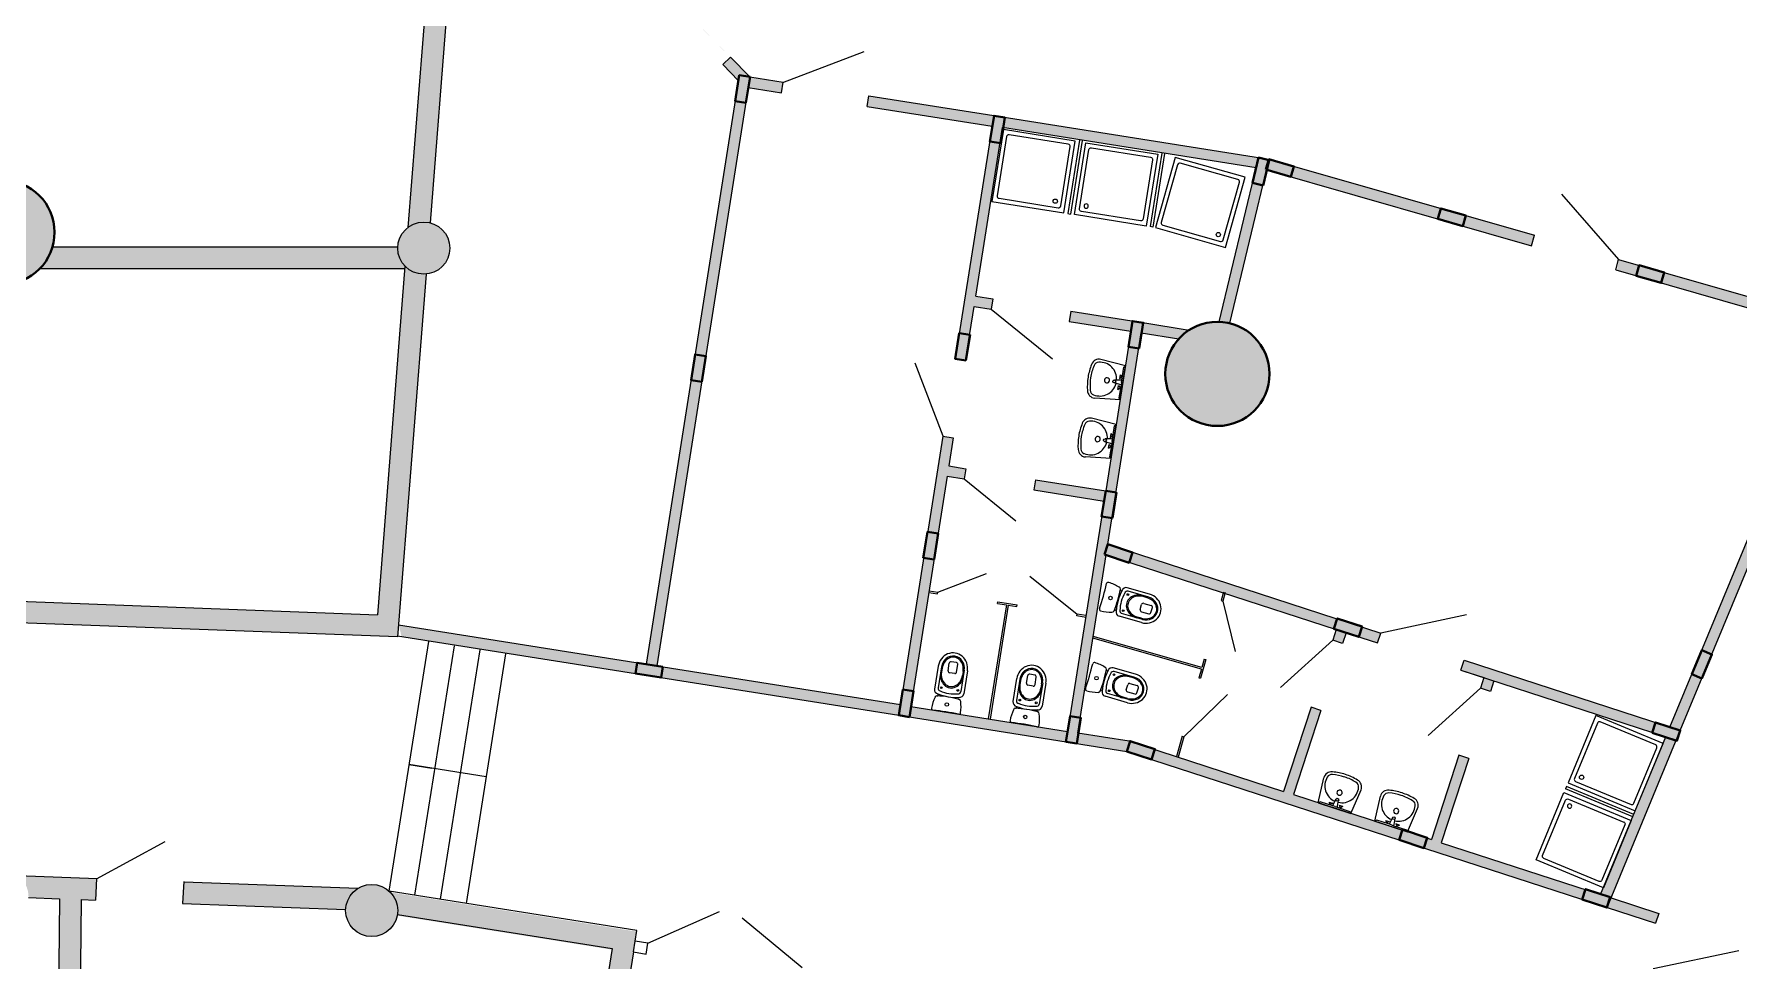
# Model space of a CAD drawing. Header units: millimetres. Extents: x 72919 to 485785, y -53256 to 338519.
# Drawn here: x 336949 to 356589, y 231517 to 242187 of the extents above; entities that cross this region are included whole.
import ezdxf

# ---------------------------------------------------------------- set-up
doc = ezdxf.new("R2010")
doc.units = ezdxf.units.MM
doc.linetypes.add('CONTI', pattern=[0])
for name, color, linetype, lineweight in [('door', 177, 'Continuous', 9), ('equipments', 137, 'CONTI', 20), ('gr', 251, 'Continuous', 40), ('stairs', 4, 'Continuous', 5), ('wall', 5, 'Continuous', 40)]:
    doc.layers.add(name, color=color, linetype=linetype, lineweight=lineweight)

# ---------------------------------------------------------------- blocks, each defined once
blk = doc.blocks.new('Колонна ∅1200')
at = {"lineweight": 9, "ltscale": 400, "true_color": 0x000000}
h = blk.add_hatch(color=18, dxfattribs=at)
h.dxf.hatch_style = 1
edge = h.paths.add_edge_path()
edge.add_arc((0, 0), 600, 0, 360)
at = {"color": 18, "ltscale": 400, "true_color": 0x000000}
blk.add_circle((0, 0), 600, dxfattribs=at)
blk = doc.blocks.new('цукенгш')
at = {"layer": 'equipments'}
for p, q in [((-371910, -1780247), (-371910, -1780840)), ((-371295, -1780226), (-371888, -1780226)), ((-371274, -1780840), (-371274, -1780247)), ((-371888, -1780861), (-371295, -1780861))]:
    blk.add_line(p, q, dxfattribs=at)
blk.add_lwpolyline([(-371952, -1780184), (-371952, -1780904), (-371232, -1780904), (-371232, -1780184)], close=True, dxfattribs=at)
blk.add_circle((-371334, -1780802), 21.2, dxfattribs=at)
for centre, start, end in [((-371888, -1780247), 90.0001, 180.0001), ((-371295, -1780247), 0.0001, 90.0001), ((-371888, -1780840), 180.0001, 270.0001), ((-371295, -1780840), 270.0001, 0.0001)]:
    blk.add_arc(centre, 21.2, start, end, dxfattribs=at)
blk = doc.blocks.new('пренпее')
at = {"layer": 'equipments'}
for p, q in [((-370214, -1782523), (-370482, -1782523)), ((-370214, -1782561), (-370462, -1782561)), ((-370229, -1782571), (-370278, -1782571)), ((-370269, -1782724), (-370269, -1782664)), ((-370249, -1782644), (-370160, -1782644)), ((-370141, -1782724), (-370140, -1782664)), ((-370214, -1782864), (-370483, -1782864)), ((-370214, -1782827), (-370463, -1782826)), ((-370229, -1782817), (-370278, -1782817)), ((-370249, -1782744), (-370161, -1782744))]:
    blk.add_line(p, q, dxfattribs=at)
for centre, radius in [((-370635, -1782690), 20), ((-370453, -1782597), 10), ((-370454, -1782790), 10)]:
    blk.add_circle(centre, radius, dxfattribs=at)
for centre, radius, start, end in [((-373897, -1782689), 3177, 357.2325, 2.6453), ((-370703, -1782543), 20, 89.9389, 179.9389), ((-370721, -1783066), 543, 74.2418, 88.1438), ((-370577, -1782566), 23.8, 8.4054, 81.4725), ((-371863, -1782691), 1316, 354.2712, 5.6067), ((-370541, -1782564), 12.3, 173.1661, 332.2117), ((-369976, -1782694), 568, 167.4216, 192.454), ((-370482, -1782571), 47.9, 89.9389, 179.1236), ((-370097, -1782694), 408, 165.0277, 194.8502), ((-370462, -1782591), 30, 89.9389, 179.9389), ((-370249, -1782664), 20, 89.9389, 179.9389), ((-370160, -1782664), 20, 359.9389, 89.9389), ((-370704, -1782843), 20, 179.9389, 269.9389), ((-370720, -1782320), 543, 271.7341, 285.6361), ((-370577, -1782819), 23.8, 278.4054, 351.4725), ((-370542, -1782821), 12.2, 24.5514, 187.3037), ((-370483, -1782816), 47.9, 179.9389, 269.9389), ((-370463, -1782796), 30, 179.9389, 269.9389), ((-370249, -1782724), 20, 179.9389, 269.9389), ((-370161, -1782724), 20, 269.9389, 359.9389)]:
    blk.add_arc(centre, radius, start, end, dxfattribs=at)
for centre, major_axis, ratio, start_param, end_param in [((-370282, -1782694), (158, 0), 0.838996, 1.570796, 4.712389), ((-370278, -1782694), (146, 0), 0.838114, 1.570796, 4.712389), ((-370229, -1782694), (146, 0), 0.838114, 4.712389, 7.853982), ((-370214, -1782694), (180, 0), 0.945693, 4.712389, 7.853982), ((-370214, -1782694), (143, 0), 0.925942, -1.570796, 1.570796)]:
    blk.add_ellipse(centre, major_axis=major_axis, ratio=ratio, start_param=start_param, end_param=end_param, dxfattribs=at)
blk = doc.blocks.new('ваааа')
at = {"layer": 'equipments'}
for p, q in [((-369642, -1782120), (-369672, -1782444)), ((-369201, -1782120), (-369642, -1782120)), ((-369621, -1782139), (-369642, -1782120)), ((-369450, -1782139), (-369621, -1782139)), ((-369518, -1782170), (-369493, -1782145)), ((-369518, -1782170), (-369468, -1782170)), ((-369468, -1782170), (-369493, -1782145)), ((-369450, -1782139), (-369450, -1782154)), ((-369421, -1782139), (-369450, -1782139)), ((-369450, -1782154), (-369439, -1782231)), ((-369421, -1782139), (-369393, -1782139)), ((-369393, -1782154), (-369402, -1782231)), ((-369393, -1782139), (-369221, -1782139)), ((-369393, -1782139), (-369393, -1782154)), ((-369378, -1782170), (-369353, -1782145)), ((-369328, -1782170), (-369378, -1782170)), ((-369328, -1782170), (-369353, -1782145)), ((-369221, -1782139), (-369201, -1782120)), ((-369201, -1782120), (-369171, -1782444))]:
    blk.add_line(p, q, dxfattribs=at)
blk.add_circle((-369421, -1782231), 18.6, dxfattribs=at)
for centre, radius, start, end in [((-369425, -1782416), 213, 94.8865, 193.5636), ((-369418, -1782416), 213, 346.4205, 84.8429), ((-369421, -1782326), 33.3, 89.9999, 269.9999), ((-369421, -1782326), 33.3, 269.9999, 89.9999), ((-369572, -1782453), 100, 174.8668, 259.4494), ((-369568, -1782454), 65, 190.4709, 259.3154), ((-369421, -1781831), 740, 256.7936, 269.992), ((-369418, -1781846), 691, 256.4574, 269.7643), ((-369424, -1781846), 691, 270.2355, 283.5424), ((-369421, -1781831), 740, 270.0079, 283.2062), ((-369274, -1782454), 65, 280.6844, 349.5289), ((-369271, -1782453), 100, 280.5504, 5.133)]:
    blk.add_arc(centre, radius, start, end, dxfattribs=at)
blk = doc.blocks.new('сердечник для 125')
at = {"lineweight": 40, "ltscale": 200, "true_color": 0x000000}
h = blk.add_hatch(color=18, dxfattribs=at)
h.dxf.hatch_style = 1
h.paths.add_polyline_path([(-779283, 728683), (-779583, 728683), (-779583, 728558), (-779283, 728558)])
at = {"color": 18, "lineweight": 40, "true_color": 0x000000}
blk.add_lwpolyline([(-779283, 728683), (-779583, 728683), (-779583, 728558), (-779283, 728558)], close=True, dxfattribs=at)
at = {"ltscale": 0.740741}
for points in [[(-779408, 728682), (-779408, 728683)], [(-779283, 728558), (-779283, 728558)]]:
    blk.add_lwpolyline(points, dxfattribs=at)
blk = doc.blocks.new('Откосы  по обваловке')
at = {"layer": 'gr', "lineweight": 18, "flags": 128}
blk.add_lwpolyline([(35191.917, 32879.755), (35206.789, 32834.274), (35208.505, 32829.014), (35209.399, 32825.975, -0.169619), (35205.761, 32774.107, -0.169619)], format="xyb", dxfattribs=at)

msp = doc.modelspace()

# ---------------------------------------------------------------- hatches: boundary and pattern name
at = {"ltscale": 500, "true_color": 0x000000}
h = msp.add_hatch(color=18, dxfattribs=at)
h.dxf.hatch_style = 1
edge = h.paths.add_edge_path()
edge.add_line((316735.43379, 245604.99944), (316735.43379, 245249.90421))
edge.add_line((316735.43379, 245249.90421), (316235.79482, 245249.90421))
edge.add_line((316235.79482, 245249.90421), (316235.79482, 244999.99944))
edge.add_line((316235.79482, 244999.99944), (336810.43379, 244999.99944))
edge.add_arc((336810.43379, 180914.99944), 64085, 85.6788121168, 90, ccw=False)
edge.add_line((341639.07698, 244817.82747), (341256.89636, 239961.76227))
edge.add_arc((341438.73584, 239723.15296), 300, 75.905931782, 127.31031473, ccw=False)
edge.add_line((341511.79022, 240014.12213), (342065.58528, 247050.75548))
edge.add_line((342065.58528, 247050.75548), (341822.02047, 247142.34489))
edge.add_line((341822.02047, 247142.34489), (341658.69185, 245067.05801))
edge.add_arc((336810.43379, 180914.99944), 64335, 85.6781172668, 89.9999999998)
edge.add_line((336810.43379, 245249.99944), (336710.43379, 245249.99944))
edge.add_line((336710.43379, 245249.99944), (336710.43379, 245399.99944))
edge.add_line((336710.43379, 245399.99944), (336460.43379, 245399.99944))
edge.add_line((336460.43379, 245399.99944), (336460.43379, 245249.99944))
edge.add_line((336460.43379, 245249.99944), (333135.43379, 245249.99944))
edge.add_line((333135.43379, 245249.99944), (333135.43379, 245399.99944))
edge.add_line((333135.43379, 245399.99944), (332885.43379, 245399.99944))
edge.add_line((332885.43379, 245399.99944), (332885.43379, 245249.99944))
edge.add_line((332885.43379, 245249.99944), (329560.43379, 245249.99944))
edge.add_line((329560.43379, 245249.99944), (329560.43379, 245399.99944))
edge.add_line((329560.43379, 245399.99944), (329310.43379, 245399.99944))
edge.add_line((329310.43379, 245399.99944), (329310.43379, 245249.99944))
edge.add_line((329310.43379, 245249.99944), (325515.43379, 245249.99944))
edge.add_line((325515.43379, 245249.99944), (325515.43379, 247554.99944))
edge.add_line((325515.43379, 247554.99944), (328260.43379, 247554.99944))
edge.add_line((328260.43379, 247554.99944), (328394.60255, 247804.99944))
edge.add_line((328394.60255, 247804.99944), (321885.43379, 247804.99944))
edge.add_line((321885.43379, 247804.99944), (321885.43379, 247554.99944))
edge.add_line((321885.43379, 247554.99944), (325265.43379, 247554.99944))
edge.add_line((325265.43379, 247554.99944), (325265.43379, 245249.99944))
edge.add_line((325265.43379, 245249.99944), (321410.43379, 245249.99944))
edge.add_line((321410.43379, 245249.99944), (321410.43379, 245399.99944))
edge.add_line((321410.43379, 245399.99944), (321160.43379, 245399.99944))
edge.add_line((321160.43379, 245399.99944), (321160.43379, 245249.99944))
edge.add_line((321160.43379, 245249.99944), (316985.43379, 245249.99944))
edge.add_line((316985.43379, 245249.99944), (316985.43379, 245604.99944))
edge.add_line((316985.43379, 245604.99944), (316735.43379, 245604.99944))
h.paths.add_polyline_path([(329476.26502, 247804.99944), (329610.43379, 247554.99944), (332885.43379, 247554.99944), (332885.43379, 246409.99944), (333135.43379, 246409.99944), (333135.43379, 247554.99944), (335985.43379, 247554.99944), (335985.43379, 247804.99944)])
h = msp.add_hatch(color=18, dxfattribs=at)
h.dxf.hatch_style = 1
h.paths.add_polyline_path([(352905.13384, 245384.05532), (353058.44832, 245286.93563), (352079.07235, 243740.87926), (352594.06055, 243414.65114), (352726.819, 243620.72371), (352435.2321, 243808.71249), (353270.42026, 245154.38366), (353585.97663, 244954.33993), (353721.37245, 245164.50633), (352966.68376, 245640.42919)])
edge = h.paths.add_edge_path()
edge.add_line((354603.16618, 244299.03435), (354738.562, 244509.20074))
edge.add_arc((297440.59503, 156228.28714), 105245.31688, 48.9683242121, 57.0147604278, ccw=False)
edge.add_line((366531.6373, 235619.75144), (366366.35508, 235432.17176))
edge.add_line((366366.35508, 235432.17176), (365529.10444, 236142.58616))
edge.add_line((365529.10444, 236142.58616), (364042.13368, 233210.12323))
edge.add_line((364042.13368, 233210.12323), (363819.38244, 233323.62164))
edge.add_line((363819.38244, 233323.62164), (365340.81706, 236309.57945))
edge.add_arc((285987.5293, 140949.82109), 124058.16294, 50.2345843008, 56.1187944759)
edge.add_line((355146.58247, 243942.31187), (354166.47976, 242395.10828))
edge.add_line((354166.47976, 242395.10828), (353608.27223, 242754.72317))
edge.add_line((353608.27223, 242754.72317), (353743.85834, 242965.02898))
edge.add_line((353743.85834, 242965.02898), (354090.14311, 242741.77596))
edge.add_line((354090.14311, 242741.77596), (354937.80859, 244079.91233))
edge.add_line((354937.80859, 244079.91233), (354603.16618, 244299.03435))
h = msp.add_hatch(color=18, dxfattribs=at)
h.dxf.hatch_style = 1
h.paths.add_polyline_path([(343995.68946, 242735.3116), (344183.87505, 242551.22377), (344269.79234, 242634.99857), (344970.17104, 241921.22018), (344881.99845, 241835.24632), (345063.3631, 241648.20074), (343999.39787, 234931.25988), (344122.85891, 234911.70557), (345177.46718, 241569.57485), (345557.8377, 241509.33008), (345577.39201, 241632.79112), (345193.7231, 241693.55831), (344064.75345, 242847.35201)])
h = msp.add_hatch(color=18, dxfattribs=at)
h.dxf.hatch_style = 1
h.paths.add_polyline_path([(346569.19854, 241476.61919), (346545.67349, 241353.78705), (347248.73526, 241242.43301), (347333.6143, 241228.98949), (347985.04323, 241125.88203), (348004.58794, 241249.27013), (347268.28957, 241365.89405)])
h = msp.add_hatch(color=18, dxfattribs=at)
h.dxf.hatch_style = 1
h.paths.add_polyline_path([(348004.58883, 241249.2757), (347560.92152, 238448.35045), (347679.44383, 238429.57648), (347777.92976, 239051.33004), (347975.53565, 239020.03235), (347994.30778, 239138.55495), (347796.70372, 239169.85235), (348104.33746, 241111.98126)])
h = msp.add_hatch(color=18, dxfattribs=at)
h.dxf.hatch_style = 1
h.paths.add_polyline_path([(348004.58883, 241249.2757), (348104.33746, 241111.98126), (351027.87394, 240648.93857), (351174.8631, 240747.15359)])
h = msp.add_hatch(color=18, dxfattribs=at)
h.dxf.hatch_style = 1
edge = h.paths.add_edge_path()
edge.add_line((351027.87394, 240648.93857), (350601.92869, 238874.74893))
edge.add_arc((350581.3758, 238275.10105), 600, 76.5, 88.036959033, ccw=False)
edge.add_line((350721.44302, 238858.523), (351174.8631, 240747.15359))
edge.add_line((351174.8631, 240747.15359), (351027.87394, 240648.93857))
h = msp.add_hatch(color=18, dxfattribs=at)
h.dxf.hatch_style = 1
h.paths.add_polyline_path([(351178.83385, 240746.52468), (351155.3088, 240623.69254), (351659.89248, 240478.22282), (352054.88485, 240365.10246), (354198.74366, 239751.13094), (354233.15844, 239871.30008), (352109.4226, 240479.50866)])
h = msp.add_hatch(color=18, dxfattribs=at)
h.dxf.hatch_style = 1
edge = h.paths.add_edge_path()
edge.add_arc((341438.73584, 239723.15296), 300, 0, 360)
h = msp.add_hatch(color=18, dxfattribs=at)
h.dxf.hatch_style = 1
edge = h.paths.add_edge_path()
edge.add_line((341219.38686, 239485.15879), (337013.37211, 239485.15879))
edge.add_line((337013.37211, 239485.15879), (337157.7605, 239724.88246))
edge.add_line((337157.7605, 239724.88246), (336019.56408, 239705.52143))
edge.add_line((336019.56408, 239705.52143), (336157.05848, 239485.15879))
edge.add_line((336157.05848, 239485.15879), (333055.09935, 239485.15879))
edge.add_line((333055.09935, 239485.15879), (333055.09935, 239485.15552))
edge.add_line((333055.09935, 239485.15552), (332675.09935, 239485.15552))
edge.add_line((332675.09935, 239485.15552), (332675.09935, 239485.15879))
edge.add_line((332675.09935, 239485.15879), (326305.62698, 239485.15879))
edge.add_line((326305.62698, 239485.15879), (326305.62698, 235665.00271))
edge.add_line((326305.62698, 235665.00271), (329645.89793, 235665.00271))
edge.add_line((329645.89793, 235665.00271), (330025.89793, 235665.00271))
edge.add_line((330025.89793, 235665.00271), (333311.30348, 235665.00271))
edge.add_line((333311.30348, 235665.00271), (333311.30348, 235415.00271))
edge.add_line((333311.30348, 235415.00271), (330025.89793, 235415.00271))
edge.add_line((330025.89793, 235415.00271), (330025.89793, 235414.99944))
edge.add_line((330025.89793, 235414.99944), (329645.89793, 235414.99944))
edge.add_line((329645.89793, 235414.99944), (329645.89793, 235415.00271))
edge.add_line((329645.89793, 235415.00271), (325830.43392, 235415.00271))
edge.add_line((325830.43392, 235415.00271), (325830.43365, 235665.00271))
edge.add_line((325830.43365, 235665.00271), (326055.62698, 235665.00271))
edge.add_line((326055.62698, 235665.00271), (326055.62698, 239735.15879))
edge.add_line((326055.62698, 239735.15879), (328319.83533, 239735.15879))
edge.add_arc((328560.43531, 239914.35604), 300, 216.678492675, 323.321507325)
edge.add_line((328801.03528, 239735.15879), (329069.83533, 239735.15879))
edge.add_arc((329310.43531, 239914.35604), 300, 216.678492675, 323.321507325)
edge.add_line((329551.03528, 239735.15879), (332675.09935, 239735.15879))
edge.add_line((332675.09935, 239735.15879), (332675.09935, 239735.15552))
edge.add_line((332675.09935, 239735.15552), (333055.09935, 239735.15552))
edge.add_line((333055.09935, 239735.15552), (333055.09935, 239735.15879))
edge.add_line((333055.09935, 239735.15879), (336009.90156, 239735.15879))
edge.add_line((336009.90156, 239735.15879), (337160.89373, 239735.15879))
edge.add_line((337160.89373, 239735.15879), (341139.16454, 239735.15879))
edge.add_arc((341437.62588, 239722.47707), 298.73065, 177.566945963, 223.742999629)
edge.add_line((341221.80839, 239515.92729), (341219.38686, 239485.15879))
h = msp.add_hatch(color=18, dxfattribs=at)
h.dxf.hatch_style = 1
h.paths.add_polyline_path([(334311.30348, 235665.00271), (334311.30348, 235415.00271), (336775.41354, 235415.00271), (341136.82654, 235249.75678), (341155.97095, 235493.00954), (336775.41354, 235658.19629)])
edge = h.paths.add_edge_path()
edge.add_line((340905.93993, 235502.43798), (341221.80839, 239515.92729))
edge.add_arc((341438.73584, 239723.15296), 300, 223.689685275, 275.094068223)
edge.add_line((341465.3732, 239424.33788), (341155.97095, 235493.00954))
edge.add_line((341155.97095, 235493.00954), (340905.93993, 235502.43798))
h = msp.add_hatch(color=18, dxfattribs=at)
h.dxf.hatch_style = 1
h.paths.add_polyline_path([(355207.9759, 239592.6341), (355184.45084, 239469.80196), (355689.03453, 239324.33223), (356084.0269, 239211.21188), (357678.17947, 238754.66862), (357726.3262, 238870.90512), (356138.56465, 239325.61808)])
h = msp.add_hatch(color=18, dxfattribs=at)
h.dxf.hatch_style = 1
h.paths.add_polyline_path([(357800.30232, 239049.49926), (355795.10324, 234208.52044), (355848.5458, 234191.1559), (355914.35291, 234169.77387), (357915.78726, 239001.66383)])
h = msp.add_hatch(color=18, dxfattribs=at)
h.dxf.hatch_style = 1
edge = h.paths.add_edge_path()
edge.add_line((348893.10418, 238996.19965), (348874.33205, 238877.67704))
edge.add_line((348874.33205, 238877.67704), (350136.55529, 238677.7606))
edge.add_arc((350581.3758, 238275.10105), 600, 122.680762898, 137.848037239, ccw=False)
edge.add_line((350257.40115, 238780.11632), (348893.10418, 238996.19965))
h = msp.add_hatch(color=18, dxfattribs=at)
h.dxf.hatch_style = 1
h.paths.add_polyline_path([(349704.04001, 238746.26427), (349585.51741, 238765.03639), (349294.59847, 236928.43006), (348484.65388, 237056.71263), (348465.88175, 236938.19003), (349275.82451, 236809.90775), (348855.75233, 234157.94136), (348974.27493, 234139.16923)])
h = msp.add_hatch(color=18, dxfattribs=at)
h.dxf.hatch_style = 1
h.paths.add_polyline_path([(347538.63909, 237540.65915), (347420.11677, 237559.43311), (346910.86813, 234344.48494), (347048.16469, 234444.23512), (347468.23686, 237096.2014), (347665.84406, 237064.9035), (347684.61618, 237183.4261), (347487.01082, 237214.72371)])
h = msp.add_hatch(color=18, dxfattribs=at)
h.dxf.hatch_style = 1
h.paths.add_polyline_path([(349318.58929, 236312.86738), (349299.58136, 236192.86797), (351950.27665, 235331.60486), (351910.10444, 235207.96751), (352024.23122, 235170.88547), (352064.40343, 235294.52282), (352425.80491, 235177.09636), (352462.88695, 235291.22315)])
h = msp.add_hatch(color=18, dxfattribs=at)
h.dxf.hatch_style = 1
h.paths.add_polyline_path([(341151.35376, 235383.26054), (341182.15807, 235251.82348), (341830.89048, 235149.07436), (341915.76951, 235135.63084), (346910.86813, 234344.48494), (346930.41283, 234467.87305), (341850.44478, 235272.5354)])
h = msp.add_hatch(color=18, dxfattribs=at)
h.dxf.hatch_style = 1
h.paths.add_polyline_path([(353423.45403, 234979.11598), (353386.37199, 234864.9892), (353652.66782, 234778.46444), (353612.49561, 234654.82709), (353726.62239, 234617.74505), (353766.7946, 234741.3824), (355749.03923, 234097.31208), (355914.35291, 234169.77387)])
h = msp.add_hatch(color=18, dxfattribs=at)
h.dxf.hatch_style = 1
h.paths.add_polyline_path([(347048.16469, 234444.23512), (346910.86813, 234344.48494), (349537.82887, 233928.41524), (349565.92893, 234045.46044)])
h = msp.add_hatch(color=18, dxfattribs=at)
h.dxf.hatch_style = 1
h.paths.add_polyline_path([(351773.92746, 234400.5297), (351659.80068, 234437.61174), (351344.60334, 233467.53409), (351458.73012, 233430.45205)])
h = msp.add_hatch(color=18, dxfattribs=at)
h.dxf.hatch_style = 1
h.paths.add_polyline_path([(355914.35291, 234169.77387), (355749.03923, 234097.31208), (354996.66036, 232280.90883), (355069.84602, 232130.9539)])
h = msp.add_hatch(color=18, dxfattribs=at)
h.dxf.hatch_style = 1
h.paths.add_polyline_path([(349565.92893, 234045.46044), (349537.82887, 233928.41524), (355069.84602, 232130.9539), (354996.66036, 232280.90883)])
h = msp.add_hatch(color=18, dxfattribs=at)
h.dxf.hatch_style = 1
h.paths.add_polyline_path([(353476.31862, 233847.38928), (353362.19184, 233884.47132), (353046.99451, 232914.39367), (353161.12129, 232877.31163)])
h = msp.add_hatch(color=18, dxfattribs=at)
h.dxf.hatch_style = 1
edge = h.paths.add_edge_path()
edge.add_line((336419.74621, 232505.09468), (335960.43379, 232505.09466))
edge.add_line((335960.43379, 232505.09466), (335960.43405, 232255.09465))
edge.add_line((335960.43405, 232255.09465), (336285.4338, 232255.09468))
edge.add_arc((336585.43379, 232254.99944), 300, 123.524389827, 179.981810705, ccw=False)
edge = h.paths.add_edge_path()
edge.add_line((337657.80593, 232248.00598), (337669.92117, 232462.42227))
edge.add_line((337669.92117, 232462.42227), (337675.77919, 232465.60353))
edge.add_line((337675.77919, 232465.60353), (336758.96434, 232499.71795))
edge.add_arc((336585.43379, 232254.99944), 300, -0.010462566, 54.659442874, ccw=False)
edge.add_arc((336810.43379, 180914.99944), 51340, 89.054284138, 89.91629948, ccw=False)
edge = h.paths.add_edge_path()
edge.add_line((338674.75134, 232430.60835), (338663.06249, 232223.73834))
edge.add_arc((336364.99265, 173974.8485), 58294.20462, 85.8935931663, 87.7407045505, ccw=False)
edge.add_arc((340838.52376, 232096.73536), 300, 121.075876935, 175.66740123, ccw=False)
edge.add_line((340683.67193, 232353.6807), (338674.75134, 232430.60835))
edge = h.paths.add_edge_path()
edge.add_line((338663.06249, 232223.73834), (338660.64538, 232180.96022))
edge.add_line((338660.64538, 232180.96022), (340538.77047, 232108.89943))
edge.add_arc((340838.52376, 232096.73536), 300, 175.667401227, 177.676195523, ccw=False)
edge.add_arc((336364.99265, 173974.8485), 58294.20462, 85.8935931663, 87.7407045505)
edge = h.paths.add_edge_path()
edge.add_line((337656.00688, 232216.16624), (337657.80593, 232248.00598))
edge.add_arc((336810.43379, 180914.99944), 51340, 89.054284138, 89.91629948)
edge.add_arc((336585.43379, 232254.99944), 300, 358.060357906, 359.989537434, ccw=False)
edge.add_line((336885.2619, 232244.84544), (337242.95539, 232231.53577))
edge.add_line((337242.95539, 232231.53577), (337167.30395, 224708.79125))
edge.add_line((337167.30395, 224708.79125), (337417.22491, 224699.60489))
edge.add_line((337417.22491, 224699.60489), (337492.87521, 232222.23632))
edge.add_line((337492.87521, 232222.23632), (337656.00688, 232216.16624))
h = msp.add_hatch(color=18, dxfattribs=at)
h.dxf.hatch_style = 1
edge = h.paths.add_edge_path()
edge.add_arc((340838.52376, 232096.73536), 300, 0, 360)
h = msp.add_hatch(color=18, dxfattribs=at)
h.dxf.hatch_style = 1
edge = h.paths.add_edge_path()
edge.add_arc((340832.95019, 232084.40853), 300, 351.234811749, 408.68605176)
edge.add_line((341031.00555, 232309.73956), (343887.7816, 231854.91258))
edge.add_line((343887.7816, 231854.91258), (342675.08332, 224198.26001))
edge.add_line((342675.08332, 224198.26001), (346754.60803, 223552.12676))
edge.add_line((346754.60803, 223552.12676), (346710.89631, 223293.43735))
edge.add_line((346710.89631, 223293.43735), (340482.86851, 224292.35645))
edge.add_line((340482.86851, 224292.35645), (340521.9203, 224539.28754))
edge.add_line((340521.9203, 224539.28754), (342428.10911, 224237.37688))
edge.add_line((342428.10911, 224237.37688), (343601.66944, 231646.94506))
edge.add_line((343601.66944, 231646.94506), (341129.52438, 232038.47857))
edge.add_line((341129.52438, 232038.47857), (341129.44653, 232038.69292))
h = msp.add_hatch(color=18, dxfattribs=at)
h.dxf.hatch_style = 1
h.paths.add_polyline_path([(355665.85573, 232063.47407), (355115.91004, 232242.16226), (355069.84602, 232130.9539), (355620.29285, 231952.10289)])

# ---------------------------------------------------------------- linework, layer by layer
at = {"color": 18, "ltscale": 500, "true_color": 0x000000}
for p, q in [((351174.8631, 240747.15359), (354233.15844, 239871.30008)), ((355204.12511, 239593.22865), (357726.3262, 238870.90512)), ((355069.84602, 232130.9539), (355628.77369, 231949.34729)), ((344021.7791, 231719.12235), (343873.61792, 231742.58077))]:
    msp.add_line(p, q, dxfattribs=at)
for points in [[(415650.43379, 180914.99944, 0.4142135624), (336810.43379, 259754.99944), (221610.43379, 259754.99944, 0.4142135624), (142770.43379, 180914.99944), (142770.43379, 104414.99944, 0.4142135624), (221610.43379, 25574.99944), (336810.43379, 25574.99944, 0.4142135624), (415650.43379, 104414.99944)], [(414950.43379, 180914.99944, 0.4142135624), (336810.43379, 259054.99944), (221610.43379, 259054.99944, 0.4142135624), (143470.43379, 180914.99944), (143470.43379, 104414.99944, 0.4142135624), (221610.43379, 26274.99944), (336810.43379, 26274.99944, 0.4142135624), (414950.43379, 104414.99944)]]:
    msp.add_lwpolyline(points, format="xyb", close=True, dxfattribs=at)
msp.add_lwpolyline([(388758.73788, 239272.85203, 0.1813556351), (337567.12652, 259051.18543, 0.1813556351)], format="xyb", dxfattribs=at)
for points in [[(344971.49564, 241922.51174), (345193.87054, 241694.44975), (345577.53945, 241633.68256)], [(346565.22779, 241477.24809), (348004.58883, 241249.2757)], [(341137.54529, 235258.88945), (346910.86813, 234344.48494)]]:
    msp.add_lwpolyline(points, dxfattribs=at)
at = {"layer": 'door', "linetype": 'ByBlock', "ltscale": 100}
for p, q in [((345576.75728, 241628.74412), (346510.33771, 241987.11207)), ((354545.12132, 240345.36827), (355204.12511, 239593.22865)), ((347975.53565, 239020.03235), (348682.73851, 238447.35084)), ((347097.41761, 238402.11254), (347419.94227, 237561.88767)), ((347665.84406, 237064.9035), (348259.24066, 236584.38041)), ((353450.81603, 235501.21395), (352462.88695, 235291.22315)), ((351910.10444, 235207.96751), (351308.15713, 234665.97172)), ((353612.49561, 234654.82709), (353010.5483, 234112.8313)), ((355601.4117, 231427.24932), (356589.34077, 231637.24013))]:
    msp.add_line(p, q, dxfattribs=at)
at = {"layer": 'door', "linetype": 'ByBlock'}
for p, q in [((337669.92144, 232462.42242), (338460.82224, 232891.92901)), ((344021.779, 231719.1223), (344844.16845, 232084.73902)), ((345799.611, 231437.5387), (345105.17179, 232010.03689))]:
    msp.add_line(p, q, dxfattribs=at)
at = {"layer": 'equipments'}
for p, q in [((348992.52489, 240966.23588), (348858.55816, 240120.44554)), ((349022.15551, 240961.54261), (348888.18881, 240115.7525)), ((349941.92603, 240815.86366), (349807.9695, 239970.07194)), ((349971.5567, 240811.17075), (349837.60013, 239965.3788)), ((348858.55816, 240120.44554), (348888.18881, 240115.7525)), ((349837.60013, 239965.3788), (349807.9695, 239970.07194)), ((347360.7215, 235761.57334), (347920.86976, 235976.59411)), ((348421.74738, 235947.88615), (348965.74955, 235507.36188)), ((347256.24497, 235757.8715), (347357.59282, 235741.81958)), ((347259.37396, 235777.62522), (347360.7215, 235761.57334)), ((347357.59282, 235741.81958), (347360.7215, 235761.57334)), ((350651.70006, 235763.15874), (350623.47519, 235664.60344)), ((350670.92708, 235757.65223), (350642.70225, 235659.09708)), ((348150.22977, 235616.27822), (347942.16974, 234302.63894)), ((348169.98353, 235613.14953), (347961.92346, 234299.50995)), ((348048.97465, 235632.31545), (348052.10334, 235652.06922)), ((348048.97465, 235632.31545), (348150.22977, 235616.27822)), ((348052.10334, 235652.06922), (348274.36771, 235616.866)), ((348169.98353, 235613.14953), (348271.23902, 235597.11223)), ((348271.23902, 235597.11223), (348274.36771, 235616.866)), ((348962.62676, 235487.60717), (348965.75545, 235507.36094)), ((349063.88187, 235471.56994), (348962.62676, 235487.60717)), ((349067.01041, 235491.32373), (348965.75545, 235507.36094)), ((350623.47519, 235664.60344), (350642.70225, 235659.09708)), ((350642.70225, 235659.09708), (350788.04863, 235076.96786)), ((350397.02117, 234873.87388), (349147.39643, 235231.74914)), ((350402.52754, 234893.10095), (349150.54848, 235251.65044)), ((350449.97947, 234986.14988), (350388.02325, 234769.81185)), ((350430.75241, 234991.65624), (350402.52754, 234893.10095)), ((350430.75241, 234991.65624), (350449.97947, 234986.14988)), ((350397.02117, 234873.87388), (350368.79619, 234775.31821)), ((350368.79619, 234775.31821), (350388.02325, 234769.81185)), ((350698.6769, 234583.29263), (350195.30048, 234096.86465)), ((350176.07341, 234102.37101), (350109.22038, 233868.93435)), ((350195.30048, 234096.86465), (350128.25333, 233862.75017)), ((350176.07341, 234102.37101), (350195.30048, 234096.86465)), ((354603.4872, 233524.03533), (354592.00665, 233496.31897)), ((355378.59005, 233202.96865), (354603.4872, 233524.03533)), ((355367.10954, 233175.25226), (354592.00665, 233496.31897))]:
    msp.add_line(p, q, dxfattribs=at)
at = {"layer": 'stairs', "color": 4, "lineweight": 15, "ltscale": 100}
for p, q in [((341491.26428, 235192.76595), (341036.04385, 232318.68688)), ((341787.57006, 235145.83102), (341332.35282, 232271.77216)), ((342083.98359, 235099.57643), (341628.80651, 232225.77106)), ((342380.28992, 235052.64498), (341925.11283, 232178.83961)), ((342156.11769, 233637.31152), (341267.19871, 233778.10587)), ((341267.19871, 233778.10587), (341530.07628, 233736.46914))]:
    msp.add_line(p, q, dxfattribs=at)
at = {"layer": 'wall', "color": 18, "lineweight": 18, "ltscale": 0.007407, "true_color": 0x000000}
for p, q in [((342065.58528, 247050.75548), (341511.79022, 240014.12213)), ((341639.07698, 244817.82747), (341256.89636, 239961.76227)), ((344881.99845, 241835.24632), (344971.49564, 241922.51174)), ((344881.99845, 241835.24632), (345063.51054, 241649.09218)), ((345054.15359, 241590.0206), (343999.54531, 234932.15132)), ((345063.51054, 241649.09218), (345054.15359, 241590.0206)), ((345177.61463, 241570.46629), (344123.00636, 234912.59701)), ((345177.61463, 241570.46629), (345557.98515, 241510.22152)), ((348004.58883, 241249.2757), (347560.92152, 238448.35045)), ((348004.58883, 241249.2757), (351174.8631, 240747.15359)), ((347796.70372, 239169.85235), (348104.33746, 241111.98126)), ((351027.87394, 240648.93857), (348104.33746, 241111.98126)), ((350601.92869, 238874.74893), (351027.87394, 240648.93857)), ((351174.8631, 240747.15359), (350721.44302, 238858.523)), ((351145.65506, 240625.49331), (354198.74366, 239751.13094)), ((341139.16454, 239735.15879), (337160.52903, 239735.15879)), ((341219.38686, 239485.15879), (337013.37211, 239485.15879)), ((341221.80839, 239515.92729), (340905.93993, 235502.43798)), ((341465.3732, 239424.33788), (341136.68259, 235247.9277)), ((355169.71033, 239473.0595), (357678.17947, 238754.66862)), ((347679.44383, 238429.57648), (347777.92976, 239051.33004)), ((347796.70372, 239169.85235), (347994.30778, 239138.55495)), ((348893.10418, 238996.19965), (349739.92518, 238862.07643)), ((349722.81214, 238864.78687), (350257.40115, 238780.11632)), ((355795.10324, 234208.52044), (357726.3262, 238870.90512)), ((355914.35291, 234169.77387), (357915.78726, 239001.66383)), ((349585.51741, 238765.03639), (349294.59847, 236928.43006)), ((349318.58929, 236312.86738), (349704.04001, 238746.26427)), ((349704.04001, 238746.26427), (350136.55529, 238677.7606)), ((347560.92152, 238448.35045), (347679.44383, 238429.57648)), ((347420.11677, 237559.43311), (346910.86813, 234344.48494)), ((347420.11677, 237559.43311), (347538.63909, 237540.65915)), ((347538.63909, 237540.65915), (347487.01082, 237214.72371)), ((347468.23686, 237096.2014), (347048.16469, 234444.23512)), ((347487.01082, 237214.72371), (347684.61618, 237183.4261)), ((348484.65388, 237056.71263), (349294.59847, 236928.43006)), ((349275.82451, 236809.90775), (348855.75233, 234157.94136)), ((349318.58929, 236312.86738), (352462.88695, 235291.22315)), ((348974.27493, 234139.16923), (349299.58136, 236192.86797)), ((349299.58136, 236192.86797), (351950.27665, 235331.60486)), ((336775.41354, 235658.19629), (340905.93993, 235502.43798)), ((351950.27665, 235331.60486), (351910.10444, 235207.96751)), ((352064.40343, 235294.52282), (352024.23122, 235170.88547)), ((352064.40343, 235294.52282), (352425.80491, 235177.09636)), ((352425.80491, 235177.09636), (352462.88695, 235291.22315)), ((352024.23122, 235170.88547), (351910.10444, 235207.96751)), ((353386.37199, 234864.9892), (353423.45403, 234979.11598)), ((353423.45403, 234979.11598), (355914.35291, 234169.77387)), ((353386.37199, 234864.9892), (353652.66782, 234778.46444)), ((353386.37199, 234864.9892), (355749.03923, 234097.31208)), ((353652.66782, 234778.46444), (353612.49561, 234654.82709)), ((353766.7946, 234741.3824), (353726.62239, 234617.74505)), ((353726.62239, 234617.74505), (353612.49561, 234654.82709)), ((351659.80068, 234437.61174), (351344.60334, 233467.53409)), ((351773.92746, 234400.5297), (351458.73012, 233430.45205)), ((351773.92746, 234400.5297), (351659.80068, 234437.61174)), ((349565.92893, 234045.46044), (348974.27493, 234139.16923)), ((355069.84602, 232130.9539), (355914.35291, 234169.77387)), ((349537.82887, 233928.41524), (355069.84602, 232130.9539)), ((349565.92893, 234045.46044), (351344.60334, 233467.53409)), ((354996.66036, 232280.90883), (355749.03923, 234097.31208)), ((353362.19184, 233884.47132), (353046.99451, 232914.39367)), ((353476.31862, 233847.38928), (353161.12129, 232877.31163)), ((353476.31862, 233847.38928), (353362.19184, 233884.47132)), ((351458.73012, 233430.45205), (353046.99451, 232914.39367)), ((353161.12129, 232877.31163), (354996.66036, 232280.90883)), ((336760.44904, 232499.6627), (337675.77919, 232465.60353)), ((337670.13792, 232466.25821), (337656.00688, 232216.16624)), ((338674.65129, 232428.83759), (338660.52025, 232178.74562)), ((338674.62621, 232428.39376), (340683.67197, 232353.68073)), ((336885.2278, 232244.84671), (337242.95539, 232231.53577)), ((337242.95539, 232231.53577), (337167.30395, 224708.79125)), ((337492.87521, 232222.23632), (337417.22491, 224699.60489)), ((337492.87521, 232222.23632), (337417.22491, 224699.60489)), ((337492.87521, 232222.23632), (337656.00688, 232216.16624)), ((338660.52025, 232178.74562), (340538.77047, 232108.89943)), ((355115.91004, 232242.16226), (355665.85573, 232063.47407)), ((355665.85573, 232063.47407), (355628.77369, 231949.34729)), ((343854.07012, 231619.11869), (344002.22461, 231595.66133)), ((344002.22461, 231595.66133), (344021.7791, 231719.12235))]:
    msp.add_line(p, q, dxfattribs=at)
for points in [[(365536.82247, 236143.58986, -0.0025212714), (366366.35508, 235432.17176), (366531.6373, 235619.75144, 0.0340329577), (354738.562, 244509.20074), (354603.16618, 244299.03435, -0.0009228505), (354937.80859, 244079.91233)], [(355146.58247, 243942.31187, -0.0294067092), (365340.81706, 236309.57945, -0.0294067092)]]:
    msp.add_lwpolyline(points, format="xyb", dxfattribs=at)
for points in [[(345557.98515, 241510.22152), (345577.53945, 241633.68256)], [(346545.67349, 241353.78705), (346565.22779, 241477.24809)], [(346545.67349, 241353.78705), (347985.03261, 241125.81496)], [(354198.74366, 239751.13094), (354233.15844, 239871.30008)], [(355169.71033, 239473.0595), (355204.12511, 239593.22865)], [(347777.92976, 239051.33004), (347975.53565, 239020.03235)], [(347994.30778, 239138.55495), (347975.53565, 239020.03235)], [(348893.10418, 238996.19965), (348874.33205, 238877.67704)], [(348874.33205, 238877.67704), (349585.51741, 238765.03639)], [(347468.23686, 237096.2014), (347665.84406, 237064.9035)], [(347684.61618, 237183.4261), (347665.84406, 237064.9035)], [(348484.65388, 237056.71263), (348465.88175, 236938.19003)], [(348465.88175, 236938.19003), (349275.82451, 236809.90775)], [(341136.68259, 235247.9277), (336775.41354, 235408.0279), (336775.41354, 235415.00271), (336395.41354, 235415.00271), (336395.41354, 235415.00271), (334311.30348, 235415.00271)], [(341147.38301, 235383.88945), (346930.42434, 234467.94568)], [(346910.86813, 234344.48494), (349537.82886, 233928.41524)], [(347048.16469, 234444.23512), (348855.75233, 234157.94136)], [(343854.21497, 231620.14094), (343893.35517, 231867.2394), (343893.35517, 231867.2394), (341040.02596, 232318.98941)], [(341134.98963, 232050.82255), (343607.24075, 231659.25761), (343103.41937, 228478.25464)], [(343854.21479, 231620.13959), (343342.41852, 228438.46668), (343342.3583, 228438.09234), (343280.11479, 228063.2247), (343290.67673, 228061.85532), (342680.6569, 224210.58684)]]:
    msp.add_lwpolyline(points, dxfattribs=at)
for centre in [(341438.73584, 239723.15296), (340838.52376, 232096.73536)]:
    msp.add_circle(centre, 300, dxfattribs=at)
for radius in [108774.40217, 108804.40217]:
    msp.add_arc((295383.6447, 153499.46004), radius, 49.09475283, 56.8883318057, dxfattribs=at)
at = {"layer": 'wall', "color": 18, "lineweight": 18, "ltscale": 0.007407, "true_color": 0x000000, "extrusion": (0, 0, -1)}
for radius in [108774.40217, 108654.40217]:
    msp.add_arc((-295383.6447, 153499.46004), radius, 123.1116681943, 130.90524717, dxfattribs=at)

# ---------------------------------------------------------------- block references
at = {"layer": 'equipments'}
for name, p, xscale, yscale, zscale, rotation in [('цукенгш', (1100684.8734, 2222072.60293), 1.16523, 1.16523, 1.16523, 351), ('цукенгш', (246315.77126, 2357391.37501), -1.16523, 1.16523, 1.16523, 350.9999999999999), ('цукенгш', (1331931.35652, 2118707.90382), 1.165230000000001, 1.165230000000001, 1.165230000000001, 344.1998760925323), ('ваааа', (1881641.87863, -341119.38402), 0.9, 0.9, 0.9, 260.9999999999999), ('ваааа', (1881534.55708, -341796.9856), 0.9, 0.9, 0.9, 260.9999999999999), ('цукенгш', (2106281.73083, -960209.80992), 1.16523, 1.16523, 1.16523, 247.499901597408), ('ваааа', (-459907.34457, -1189390.11454), 0.9000000000000001, 0.9000000000000001, 0.9000000000000001, 162.000097223324), ('ваааа', (-459255.28153, -1189601.98268), 0.9000000000000002, 0.9000000000000002, 0.9000000000000002, 162.0000972245863)]:
    msp.add_blockref(name, p, dxfattribs=dict(at, xscale=xscale, yscale=yscale, zscale=zscale, rotation=rotation))
for p, rotation in [((1196468.06792, 1847447.15188), 344.0190193420685), ((-1355298.12756, 879413.82636), 80.99999999999997), ((-1354394.46243, 879270.69986), 80.99999999999997), ((1196307.33146, 1846524.3157), 344.0190193420685)]:
    msp.add_blockref('пренпее', p, dxfattribs=dict(at, rotation=rotation))
at = {"layer": 'equipments', "extrusion": (0, 0, -1), "xscale": 1.16523, "yscale": 1.16523, "zscale": -1.16523, "rotation": 112.500098402592}
msp.add_blockref('цукенгш', (-2437311.51291, -161037.1026), dxfattribs=at)
at = {"layer": 'wall', "color": 18, "lineweight": 18, "ltscale": 0.007407, "true_color": 0x000000, "xscale": 999.9999999999999, "yscale": 999.9999999999999, "zscale": 999.9999999999999, "rotation": 71.89262594900111}
msp.add_blockref('Откосы  по обваловке', (20598007.21244, -43408295.21277), dxfattribs=at)
at = {"layer": 'wall', "color": 18, "lineweight": 18, "ltscale": 0.007407, "true_color": 0x000000}
for name, p, rotation in [('сердечник для 125', (-496468.89733, -414299.08159), 260.9999139612891), ('сердечник для 125', (-493534.40032, -414764.45022), 260.9999139612891), ('сердечник для 125', (-539361.91819, -347199.56124), 256.4999999902878), ('сердечник для 125', (-197406.36486, 1155699.35027), 164.0190193420082), ('сердечник для 125', (-195425.14999, 1155131.95772), 164.0190193420082), ('сердечник для 125', (-193140.65979, 1154477.64022), 164.0190193420082), ('сердечник для 125', (-491938.38542, -417128.99535), 260.9999139612891), ('Колонна ∅1200', (350581.3758, 238275.10105), 180), ('сердечник для 125', (-493934.9821, -417267.99897), 260.9999139612891), ('сердечник для 125', (-496977.85865, -417512.2158), 260.9999139612891), ('сердечник для 125', (-492248.04802, -419084.1288), 260.9999139612891), ('сердечник для 125', (-494302.43656, -419557.166), 260.9999139612891), ('сердечник для 125', (-166687.16945, 1170024.24829), 162.0000000000602), ('сердечник для 125', (-164043.13344, 1169170.33437), 162.0000000000602), ('сердечник для 125', (-615271.2548, -206340.09618), 247.5000000000068), ('сердечник для 125', (999888.16229, -606717.38239), 350.9999139612891), ('сердечник для 125', (-494585.01788, -421371.86727), 260.9999139612891), ('сердечник для 125', (-492658.71278, -421676.96402), 260.9999139612891), ('сердечник для 125', (-160376.72279, 1167973.85988), 162.0000000000602), ('сердечник для 125', (-166429.32162, 1167758.61248), 162.0000000000602), ('сердечник для 125', (-163291.21307, 1166739.00907), 162.0000000000602), ('сердечник для 125', (-161182.62141, 1166053.85625), 162.0000000000602)]:
    msp.add_blockref(name, p, dxfattribs=dict(at, rotation=rotation))
msp.add_blockref('Колонна ∅1200', (336585.43379, 239904.99944), dxfattribs=at)

doc.saveas('drawing.dxf')
